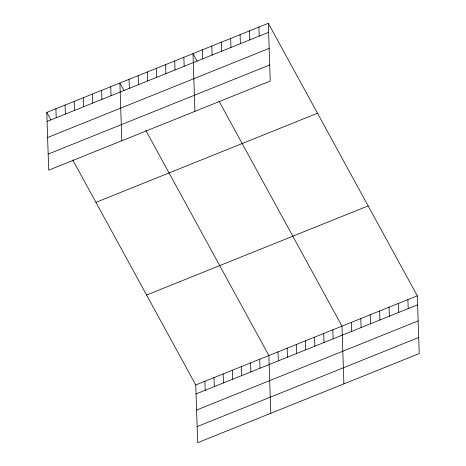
<?xml version="1.0" encoding="UTF-8"?>
<svg xmlns="http://www.w3.org/2000/svg" width="466" height="466" viewBox="0 0 466 466"><rect width="100%" height="100%" fill="white"/><g stroke="black" fill="none" stroke-linecap="round" stroke-linejoin="round"><path stroke-width="0.7" d="M268.334 23.3L270.251 81.043L48.697 170.172L46.781 112.428L268.334 23.3L417.303 295.828L419.219 353.572L197.666 442.7L195.749 384.957L72.725 159.896M47.078 121.434L268.632 32.305M47.614 137.517L269.167 48.388M48.161 154.089L269.715 64.955M95.944 202.366L317.492 113.232M146.592 295.025L368.146 205.896M195.749 384.957L417.303 295.828M196.046 393.962L417.6 304.834M196.582 410.045L418.136 320.917M197.13 426.617L418.684 337.483M197.101 61.098L193.006 53.602L194.922 111.345M218.95 101.07L341.974 326.136L343.891 383.873M123.991 90.515L119.896 83.018L121.807 140.755M145.841 130.486L268.865 355.546L270.781 413.29M46.781 112.428L50.876 119.925M407.89 299.615L408.187 308.62M398.471 303.407L398.768 312.406M389.058 307.193L389.355 316.198M379.639 310.979L379.936 319.985M370.225 314.771L370.522 323.771M360.806 318.558L361.103 327.563M351.393 322.344L351.69 331.349M332.835 329.812L333.138 338.811M323.695 333.487L323.998 342.493M314.556 337.163L314.859 346.168M305.416 340.838L305.719 349.844M296.283 344.514L296.58 353.519M287.143 348.195L287.44 357.195M278.004 351.871L278.301 360.87M258.921 27.086L259.218 36.092M249.502 30.878L249.799 39.878M259.725 359.222L260.022 368.227M240.089 34.665L240.386 43.67M250.586 362.898L250.883 371.903M230.67 38.451L230.967 47.456M241.446 366.579L241.743 375.579M232.307 370.254L232.604 379.254M221.257 42.243L221.554 51.243M223.167 373.93L223.464 382.935M211.838 46.029L212.135 55.035M214.028 377.606L214.325 386.611M202.425 49.815L202.722 58.821M204.889 381.281L205.186 390.287M183.866 57.283L184.163 66.283M174.727 60.959L175.03 69.958M165.587 64.634L165.89 73.64M156.448 68.31L156.751 77.315M147.308 71.985L147.611 80.991M138.169 75.667L138.472 84.666M129.035 79.342L129.332 88.342M110.757 86.693L111.054 95.699M101.617 90.369L101.914 99.374M92.478 94.05L92.775 103.05M83.338 97.726L83.635 106.726M74.199 101.402L74.496 110.407M65.059 105.077L65.356 114.083M55.92 108.753L56.217 117.758"/></g></svg>
